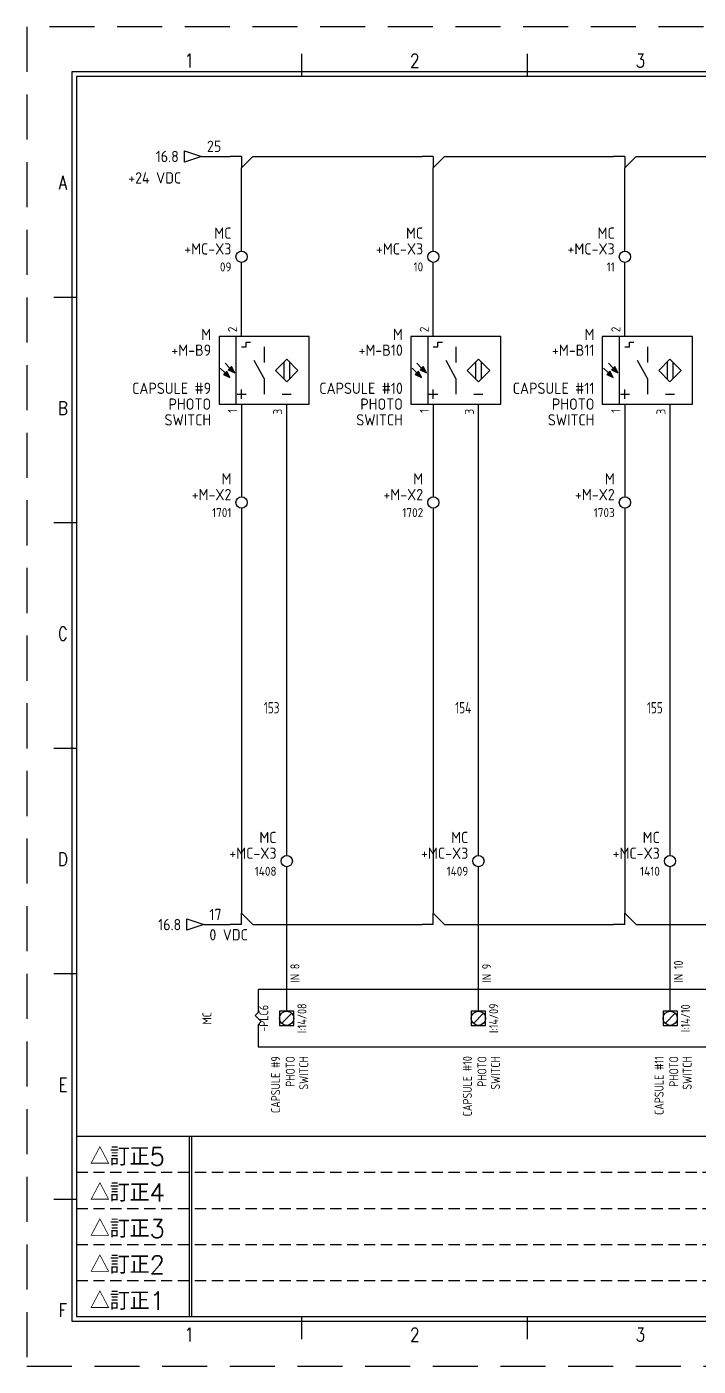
# Model space of a CAD drawing. Header units: millimetres. Extents: x 0 to 420, y 0 to 297.
# Drawn here: x 0 to 148.8, y 0 to 297 of the extents above; entities that cross this region are included whole.
import ezdxf
from ezdxf.enums import TextEntityAlignment as Align

# ---------------------------------------------------------------- set-up
doc = ezdxf.new("R2010")
doc.units = ezdxf.units.MM
doc.header["$LTSCALE"] = 10
doc.linetypes.add('DASHEDX2', pattern=[1.5, 1, -0.5])
doc.linetypes.add('HIDDEN', pattern=[0.375, 0.25, -0.125])
doc.layers.get('0').update_dxf_attribs({"linetype": 'CONTINUOUS'})
for name, color, linetype in [('BLU_1.0mm^2', 5, 'CONTINUOUS'), ('COMMENT', 4, 'CONTINUOUS'), ('DESC', 150, 'CONTINUOUS'), ('GRN_1.0mm^2', 3, 'CONTINUOUS'), ('GRY_0.5mm^2', 9, 'CONTINUOUS'), ('HIDDEN', 7, 'HIDDEN'), ('LOC', 8, 'CONTINUOUS'), ('SYMS', 7, 'CONTINUOUS'), ('TAGS', 150, 'CONTINUOUS'), ('TERMS', 123, 'CONTINUOUS'), ('TITLE', 4, 'CONTINUOUS'), ('WIRENO', 72, 'CONTINUOUS'), ('WIREREF_DEST', 52, 'CONTINUOUS'), ('XREF', 7, 'CONTINUOUS'), ('ZUWAKU', 7, 'CONTINUOUS')]:
    doc.layers.add(name, color=color, linetype=linetype)
doc.styles.get("Standard").update_dxf_attribs({"font": 'romans', "width": 0.8, "bigfont": 'extfont'})
doc.styles.add('WD_IEC', font='isocp2.shx', dxfattribs={"width": 0.9, "height": 4, "bigfont": 'extfont2.shx'})

# ---------------------------------------------------------------- blocks, each defined once
blk = doc.blocks.new('JIS_tblock_a3(L)')
at = {"layer": 'HIDDEN'}
for p, q in [((-398, 32), (-258, 32)), ((-398, 24), (-258, 24)), ((-398, 16), (-258, 16)), ((-398, 8), (-258, 8))]:
    blk.add_line(p, q, dxfattribs=at)
at = {"layer": 'ZUWAKU'}
for p, q in [((-398, 40), (0, 40)), ((-398, 40), (-398, 0)), ((-373, 40), (-373, 0)), ((-372.5, 40), (-372.5, 0)), ((-258, 0), (-258, 40)), ((-238, 40), (-238, 20)), ((-218, 40), (-218, 20)), ((-198, 40), (-198, 20)), ((-178, 40), (-178, 20)), ((-158, 0), (-158, 40)), ((0, 0), (0, 40)), ((-241, 35), (-254, 23)), ((-238, 34), (-158, 34)), ((-158, 30), (0, 30)), ((-78, 30), (-78, 20)), ((-258, 20), (-158, 20)), ((-158, 20), (0, 20)), ((-20, 20), (-20, 0)), ((-398, 0), (0, 0))]:
    blk.add_line(p, q, dxfattribs=at)
at = {"layer": 'TITLE'}
for tag, p, height in [('REVINFO51', (-370, 34), 3), ('ORDER2', (-139, 32.5), 5), ('REVINFO41', (-370, 26), 3), ('INFO1', (-139, 22.5), 5), ('SCALE0', (-247.5, 23), 3), ('REVINFO31', (-370, 18), 3), ('REVINFO21', (-370, 10), 3), ('ORDER1', (-136, 6), 5), ('REVINFO11', (-370, 2), 3)]:
    blk.add_attdef(tag, p, '', height=height, dxfattribs=at)
for tag, p in [('REVDATEY5', (-306, 34)), ('REVDATEM5', (-298, 34)), ('REVDATED5', (-290, 34)), ('REVDESIGN5', (-260, 34)), ('SCALE1', (-251, 29)), ('REVDATEY4', (-306, 26)), ('REVDATEM4', (-298, 26)), ('REVDATED4', (-290, 26)), ('REVDESIGN4', (-260, 26)), ('REVDATEY3', (-306, 18)), ('REVDATEM3', (-298, 18)), ('REVDATED3', (-290, 18)), ('REVDESIGN3', (-260, 18)), ('REVDATEY2', (-306, 10)), ('REVDATEM2', (-298, 10)), ('REVDATED2', (-290, 10)), ('REVDESIGN2', (-260, 10)), ('REVDATEY1', (-306, 2)), ('REVDATEM1', (-298, 2)), ('REVDATED1', (-290, 2)), ('REVDESIGN1', (-260, 2))]:
    blk.add_attdef(tag, text='', height=3, dxfattribs=at).set_placement(p, align=Align.RIGHT)
for tag, height, p in [('DESIGN1', 3, (-228, 27)), ('DESIGN2', 3, (-208, 27)), ('DESIGN3', 3, (-188, 27)), ('DESIGN4', 3, (-168, 27)), ('FILENAME0', 5, (-47.8, 25)), ('PAGE0', 3, (-10.3, 8.6))]:
    blk.add_attdef(tag, text='', height=height, dxfattribs=at).set_placement(p, align=Align.MIDDLE)
at = {"layer": 'TITLE', "flags": 1}
blk.add_attdef('LPAGE0', text='', height=3, dxfattribs=at).set_placement((-11, 3), align=Align.CENTER)
for tag, p in [('TYPE0', (-398, 0)), ('ORDER3', (-398, 0)), ('ORDER4', (-398, 0)), ('ORDER5', (-398, 0)), ('ORDER6', (-398, 0)), ('ORDER7', (-398, 0)), ('ORDER8', (-398, 0)), ('ORDER9', (-398, 0)), ('ORDER10', (-398, 0)), ('ORDER11', (-398, 0)), ('ORDER12', (-398, 0)), ('ORDER13', (-398, 0)), ('ORDER14', (-398, 0)), ('ORDER15', (-398, 0)), ('ORDER16', (-398, 0)), ('ORDER17', (-398, 0)), ('ORDER18', (-398, 0)), ('ORDER19', (-398, 0)), ('ORDER20', (-398, 0)), ('ORDER21', (-398, 0)), ('ORDER22', (-398, 0)), ('ORDER23', (-398, 0)), ('SCALETYPE0', (-398, 0)), ('DATEY1', (-398, 0)), ('DATEM1', (-398, 0)), ('DATED1', (-398, 0)), ('DATEY2', (-398, 0)), ('DATEM2', (-398, 0)), ('DATED2', (-398, 0)), ('BANNAME0', (-398, 0)), ('INFO3', (-398, 0)), ('INFO4', (-398, 0)), ('INFO5', (-398, 0)), ('INFO6', (-398, 0)), ('INFO7', (-398, 0)), ('INFO8', (-398, 0)), ('INFO9', (-398, 0)), ('INFO10', (-398, 0)), ('INFO11', (-398, 0)), ('INFO12', (-398, 0)), ('INFO13', (-398, 0)), ('INFO14', (-398, 0)), ('INFO15', (-398, 0)), ('INFO16', (-398, 0)), ('INFO17', (-398, 0)), ('INFO18', (-398, 0)), ('INFO19', (-398, 0)), ('INFO20', (-398, 0)), ('INFO21', (-398, 0)), ('INFO22', (-398, 0)), ('INFO23', (-398, 0)), ('INFO24', (-398, 0)), ('DATEY3', (-398, 0)), ('DATEM3', (-398, 0)), ('DATED3', (-398, 0)), ('DATEY4', (-398, 0)), ('DATEM4', (-398, 0)), ('DATED4', (-398, 0)), ('DATEY5', (-398, 0)), ('DATEM5', (-398, 0)), ('DATED5', (-398, 0)), ('DATEY6', (-398, 0)), ('DATEM6', (-398, 0)), ('DATED6', (-398, 0)), ('REFERENCETYPE0', (-398, 0)), ('INFO2', (-397.7, 0))]:
    blk.add_attdef(tag, p, '', height=3, dxfattribs=at)
at = {"layer": 'TITLE', "width": 0.8, "flags": 1}
for tag in ['REVINFO12', 'REVINFO13', 'REVINFO22', 'REVINFO23', 'REVINFO32', 'REVINFO33', 'REVINFO42', 'REVINFO43', 'REVINFO52', 'REVINFO53', 'REVINFO61', 'REVINFO62', 'REVINFO63', 'REVINFO71', 'REVINFO72', 'REVINFO73', 'REVINFO81', 'REVINFO82', 'REVINFO83', 'REVDESIGN6', 'REVDESIGN7', 'REVDESIGN8', 'REVDATEY6', 'REVDATEM6', 'REVDATED6', 'REVDATEY7', 'REVDATEM7', 'REVDATED7', 'REVDATEY8', 'REVDATEM8', 'REVDATED8']:
    blk.add_attdef(tag, (-398, 0), '', height=3, dxfattribs=at)
at = {"layer": 'TITLE', "flags": 1}
blk.add_attdef('PAPER0', text='', height=1, dxfattribs=at).set_placement((-3, -1), align=Align.TOP_RIGHT)
at = {"layer": 'ZUWAKU'}
for s, height, p in [('スケール', 3, (-257, 36)), ('納品先', 3, (-156, 36)), ('△訂正5', 4, (-395, 33.5)), ('△訂正4', 4, (-395, 25.5)), ('図面名称', 3, (-156, 26)), ('図番', 3, (-77, 26)), ('△訂正3', 4, (-395, 17.5)), ('オーダー番号', 3, (-156, 15)), ('△訂正2', 4, (-395, 9.5)), ('△訂正1', 4, (-395, 1.5))]:
    blk.add_text(s, height=height, dxfattribs=at).set_placement(p)
for s, p in [('設 計', (-228, 35)), ('製 図', (-208, 35)), ('検 図', (-188, 35)), ('承 認', (-168, 35)), ('ﾍﾟｰｼﾞNo.', (-10.23, 14.88))]:
    blk.add_text(s, height=3.5, dxfattribs=at).set_placement(p, align=Align.CENTER)
blk = doc.blocks.new('PLCIO_51B4$$1')
at = {"layer": 'SYMS', "ltscale": 25}
for p, q in [((-12.7, 12.7), (-12.7, 2.54)), ((653.53, 12.7), (-12.7, 12.7)), ((653.53, -12.7), (653.53, 12.7)), ((-12.7, 2.54), (-14.05, 1.19)), ((-14.05, 1.19), (-11.35, -1.5)), ((-11.35, -1.5), (-12.7, -2.85)), ((-12.7, -2.85), (-12.7, -12.7)), ((-12.7, -12.7), (653.53, -12.7))]:
    blk.add_line(p, q, dxfattribs=at)
at = {"layer": 'SYMS'}
for p, q in [((-3.18, 3.17), (-3.18, -3.18)), ((3.17, 3.17), (-3.18, 3.17)), ((-3.18, 3.17), (-3.18, -3.18)), ((3.17, 3.17), (-3.18, 3.17)), ((-2.25, -2.25), (2.25, 2.25)), ((3.17, -3.18), (3.17, 3.17)), ((3.17, -3.18), (3.17, 3.17)), ((81.83, 3.17), (81.83, -3.18)), ((88.17, 3.17), (81.83, 3.17)), ((81.83, 3.17), (81.83, -3.18)), ((88.17, 3.17), (81.83, 3.17)), ((82.75, -2.25), (87.25, 2.25)), ((88.17, -3.18), (88.17, 3.17)), ((88.17, -3.18), (88.17, 3.17)), ((166.82, 3.17), (166.82, -3.18)), ((173.18, 3.17), (166.82, 3.17)), ((166.82, 3.17), (166.82, -3.18)), ((173.18, 3.17), (166.82, 3.17)), ((167.75, -2.25), (172.25, 2.25)), ((173.18, -3.18), (173.18, 3.17)), ((173.18, -3.18), (173.18, 3.17)), ((251.82, 3.17), (251.82, -3.18)), ((258.18, 3.17), (251.82, 3.17)), ((251.82, 3.17), (251.82, -3.18)), ((258.18, 3.17), (251.82, 3.17)), ((252.75, -2.25), (257.25, 2.25)), ((258.18, -3.18), (258.18, 3.17)), ((258.18, -3.18), (258.18, 3.17)), ((336.82, 3.17), (336.82, -3.18)), ((343.18, 3.17), (336.82, 3.17)), ((336.82, 3.17), (336.82, -3.18)), ((343.18, 3.17), (336.82, 3.17)), ((337.75, -2.25), (342.25, 2.25)), ((343.18, -3.18), (343.18, 3.17)), ((343.18, -3.18), (343.18, 3.17)), ((421.82, 3.17), (421.82, -3.18)), ((428.18, 3.17), (421.82, 3.17)), ((421.82, 3.17), (421.82, -3.18)), ((428.18, 3.17), (421.82, 3.17)), ((422.75, -2.25), (427.25, 2.25)), ((428.18, -3.18), (428.18, 3.17)), ((428.18, -3.18), (428.18, 3.17)), ((506.82, 3.17), (506.82, -3.18)), ((513.17, 3.17), (506.82, 3.17)), ((506.82, 3.17), (506.82, -3.18)), ((513.17, 3.17), (506.82, 3.17)), ((507.75, -2.25), (512.25, 2.25)), ((513.17, -3.18), (513.17, 3.17)), ((513.17, -3.18), (513.17, 3.17)), ((591.83, 3.17), (591.83, -3.18)), ((598.17, 3.17), (591.83, 3.17)), ((591.83, 3.17), (591.83, -3.18)), ((598.17, 3.17), (591.83, 3.17)), ((592.75, -2.25), (597.25, 2.25)), ((598.17, -3.18), (598.17, 3.17)), ((598.17, -3.18), (598.17, 3.17)), ((640.83, 3.17), (640.83, -3.18)), ((647.17, 3.17), (640.83, 3.17)), ((641.75, -2.25), (646.25, 2.25)), ((647.17, -3.18), (647.17, 3.17)), ((-3.18, -3.18), (3.17, -3.18)), ((-3.18, -3.18), (3.17, -3.18)), ((81.83, -3.18), (88.17, -3.18)), ((81.83, -3.18), (88.17, -3.18)), ((166.82, -3.18), (173.18, -3.18)), ((166.82, -3.18), (173.18, -3.18)), ((251.82, -3.18), (258.18, -3.18)), ((251.82, -3.18), (258.18, -3.18)), ((336.82, -3.18), (343.18, -3.18)), ((336.82, -3.18), (343.18, -3.18)), ((421.82, -3.18), (428.18, -3.18)), ((421.82, -3.18), (428.18, -3.18)), ((506.82, -3.18), (513.17, -3.18)), ((506.82, -3.18), (513.17, -3.18)), ((591.83, -3.18), (598.17, -3.18)), ((591.83, -3.18), (598.17, -3.18)), ((640.83, -3.18), (647.17, -3.18))]:
    blk.add_line(p, q, dxfattribs=at)
for centre in [(0, 0), (85, 0), (170, 0), (255, 0), (340, 0), (425, 0), (510, 0), (595, 0), (644, 0)]:
    blk.add_circle(centre, 3.17, dxfattribs=at)
at = {"ltscale": 25, "style": 'WD_IEC', "width": 0.8}
blk.add_attdef('LOC', text='', height=3.17, rotation=90, dxfattribs=at).set_placement((-33.34, 0), align=Align.CENTER)
at = {"ltscale": 25, "style": 'WD_IEC'}
blk.add_attdef('TAG_1', text='', height=3.17, rotation=90, dxfattribs=at).set_placement((-8.17, 0), align=Align.CENTER)
at = {"layer": 'SYMS', "style": 'WD_IEC', "width": 0.9}
for tag, p in [('TERMDESC09', (1.65, 15.88)), ('TERMDESC10', (86.65, 15.88)), ('TERMDESC11', (171.65, 15.88)), ('TERMDESC12', (256.65, 15.88)), ('TERMDESC13', (341.65, 15.88)), ('TERMDESC14', (426.65, 15.88)), ('TERMDESC15', (511.65, 15.88)), ('TERMDESC16', (596.65, 15.88))]:
    blk.add_attdef(tag, text='', height=3.17, rotation=90, dxfattribs=at).set_placement(p, align=Align.TOP_LEFT)
at = {"layer": 'SYMS', "style": 'WD_IEC'}
for tag, p in [('TAGA09', (4.76, 0)), ('TAGA10', (89.76, 0)), ('TAGA12', (259.76, 0)), ('TAGA13', (344.76, 0)), ('TAGA14', (429.76, 0)), ('TAGA15', (514.76, 0)), ('TAGA16', (599.76, 0)), ('TAGA11', (174.76, 0))]:
    blk.add_attdef(tag, text='', height=3.17, rotation=90, dxfattribs=at).set_placement(p, align=Align.TOP_CENTER)
at = {"layer": 'SYMS', "style": 'WD_IEC', "width": 0.9}
for tag, p in [('TERM09', (-4.76, 0)), ('TERM10', (80.24, 0)), ('TERM11', (165.24, 0)), ('TERM12', (250.24, 0)), ('TERM13', (335.24, 0)), ('TERM14', (420.24, 0)), ('TERM15', (505.24, 0)), ('TERM16', (590.24, 0)), ('TERM17', (639.24, 0))]:
    blk.add_attdef(tag, text='', height=3.17, rotation=90, dxfattribs=at).set_placement(p, align=Align.CENTER)
at = {"layer": 'SYMS', "style": 'WD_IEC', "flags": 1}
for tag, p in [('X2TERM09', (0, 3.17)), ('X2TERM10', (85, 3.17)), ('X2TERM11', (170, 3.17)), ('X2TERM12', (255, 3.17)), ('X2TERM13', (340, 3.17)), ('X2TERM14', (425, 3.17)), ('X2TERM15', (510, 3.17)), ('X2TERM16', (595, 3.17)), ('X8TERM17', (644, -3.18))]:
    blk.add_attdef(tag, text='', height=0.254, rotation=90, dxfattribs=at).set_placement(p, align=Align.RIGHT)
at = {"layer": 'SYMS', "style": 'WD_IEC', "width": 0.9}
blk.add_attdef('TERMDESC17', text='', height=3.17, rotation=90, dxfattribs=at).set_placement((645.59, -15.88), align=Align.TOP_RIGHT)
for tag, p in [('DESCA09', (-2.38, -29.37)), ('DESCB09', (1.59, -29.37)), ('DESCC09', (5.56, -29.37)), ('DESCD09', (9.52, -29.37)), ('DESCE09', (13.49, -29.37)), ('DESCA10', (82.62, -29.37)), ('DESCB10', (86.59, -29.37)), ('DESCC10', (90.56, -29.37)), ('DESCD10', (94.53, -29.37)), ('DESCE10', (98.49, -29.37)), ('DESCA12', (252.62, -29.37)), ('DESCB12', (256.59, -29.37)), ('DESCC12', (260.56, -29.37)), ('DESCD12', (264.53, -29.37)), ('DESCE12', (268.49, -29.37)), ('DESCA13', (337.62, -29.37)), ('DESCB13', (341.59, -29.37)), ('DESCC13', (345.56, -29.37)), ('DESCD13', (349.53, -29.37)), ('DESCE13', (353.49, -29.37)), ('DESCA14', (422.62, -29.37)), ('DESCB14', (426.59, -29.37)), ('DESCC14', (430.56, -29.37)), ('DESCD14', (434.53, -29.37)), ('DESCE14', (438.49, -29.37)), ('DESCA15', (507.62, -29.37)), ('DESCB15', (511.59, -29.37)), ('DESCC15', (515.56, -29.37)), ('DESCD15', (519.53, -29.37)), ('DESCE15', (523.49, -29.37)), ('DESCA16', (592.62, -29.37)), ('DESCB16', (596.59, -29.37)), ('DESCC16', (600.56, -29.37)), ('DESCD16', (604.53, -29.37)), ('DESCE16', (608.49, -29.37)), ('DESCA11', (167.62, -29.37)), ('DESCB11', (171.59, -29.37)), ('DESCC11', (175.56, -29.37)), ('DESCD11', (179.53, -29.37)), ('DESCE11', (183.49, -29.37))]:
    blk.add_attdef(tag, text='', height=3.17, rotation=90, dxfattribs=at).set_placement(p, align=Align.RIGHT)
blk = doc.blocks.new('VPX11PE3R')
for p, q in [((-1.25, 7.5), (-1.25, -7.5)), ((1, 5.25), (1, 6.25)), ((1, 6.25), (2, 6.25)), ((0, 5.25), (1, 5.25)), ((5, 5.25), (5, 1.75)), ((-3.66, -0.53), (-4.72, 0.53)), ((-2.59, 0.53), (-3.66, 1.59)), ((-2.24, 0.88), (-2.95, 0.18)), ((-2.95, 0.18), (-1.53, -0.53)), ((-1.53, -0.53), (-2.24, 0.88)), ((5, -1.75), (2.81, 2.19)), ((9.38, 1.87), (9.38, -1.88)), ((10.62, 1.87), (10.62, -1.88)), ((-3.3, -0.18), (-4.01, -0.88)), ((-4.01, -0.88), (-2.59, -1.59)), ((-2.59, -1.59), (-3.3, -0.18)), ((5, -1.75), (5, -5.25)), ((-1, -5.25), (1, -5.25)), ((0, -6.25), (0, -4.25)), ((9, -5.25), (11, -5.25))]:
    blk.add_line(p, q)
for points in [[(-5, -7.5), (15, -7.5), (15, 7.5), (-5, 7.5)], [(10, 2.5), (12.5, 0), (10, -2.5), (7.5, 0)]]:
    blk.add_lwpolyline(points, close=True)
for points in [[(-2.24, 0.88), (-2.95, 0.18), (-1.53, -0.53)], [(-3.3, -0.18), (-4.01, -0.88), (-2.59, -1.59)]]:
    blk.add_solid(points)
at = {"style": 'WD_IEC'}
blk.add_attdef('TERM02', (-1, 8.5), '', height=2, rotation=90, dxfattribs=at)
for tag, p in [('INST', (-6.75, 10.25)), ('LOC', (-6.75, 6.75)), ('TAG1', (-6.75, 3.25)), ('DESC1', (-6.75, -5.2)), ('DESC2', (-6.75, -8.7)), ('DESC3', (-6.75, -12.2))]:
    blk.add_attdef(tag, text='', height=2.5, dxfattribs=at).set_placement(p, align=Align.RIGHT)
at = {"style": 'WD_IEC', "flags": 1}
for tag, p, height in [('X2TERM02', (0, 7.5), 0.32), ('MFG', (17.75, 6.5), 1.5), ('CAT', (17.75, 4), 1.5), ('ASSYCODE', (16, -4), 1), ('FAMILY', (16, -5.5), 1), ('X8TERM01', (0, -7.5), 0.32), ('X8TERM03', (10, -7.5), 0.32), ('CATDESC', (16, -7), 1)]:
    blk.add_attdef(tag, p, '', height=height, dxfattribs=at)
at = {"lineweight": 15, "style": 'WD_IEC'}
blk.add_attdef('XREF', text='', height=2.5, dxfattribs=at).set_placement((-6.75, -1.35), align=Align.RIGHT)
at = {"style": 'WD_IEC'}
for tag, p in [('TERM01', (-1, -8.5)), ('TERM03', (9, -8.5))]:
    blk.add_attdef(tag, text='', height=2, rotation=90, dxfattribs=at).set_placement(p, align=Align.RIGHT)
blk = doc.blocks.new('HA1D3')
blk.add_lwpolyline([(0, 0), (-3.75, -1.25), (-3.75, 1.25)], close=True)
at = {"style": 'WD_IEC'}
for tag, p, height, flags in [('WIRENO', (1.25, 1), 2.5, 8), ('X1TERM01', (0, 0), 0.32, 1)]:
    blk.add_attdef(tag, p, '', height=height, dxfattribs=dict(at, flags=flags))
blk.add_attdef('XREF', text='', height=2.5, dxfattribs=at).set_placement((-5, 0), align=Align.MIDDLE_RIGHT)
at = {"style": 'WD_IEC', "flags": 1}
blk.add_attdef('SIGCODE', text='', height=1, dxfattribs=at).set_placement((-2.5, 1.8), align=Align.RIGHT)
at = {"style": 'WD_IEC'}
blk.add_attdef('DESC1', text='', height=2.5, dxfattribs=at).set_placement((1.25, -1), align=Align.TOP_LEFT)
blk = doc.blocks.new('VT0002')
blk.add_circle((0, 0), 1.25)
at = {"style": 'WD_IEC'}
for tag, p in [('INST', (-2.25, 7.5)), ('LOC', (-2.25, 4))]:
    blk.add_attdef(tag, text='', height=2.5, dxfattribs=at).set_placement(p, align=Align.RIGHT)
at = {"style": 'WD_IEC', "flags": 1}
for tag, p, height in [('ASSYCODE', (2.75, 10.75), 1), ('CATDESC', (2.75, 9.25), 1), ('MFG', (2.75, 7.25), 1.5), ('CAT', (2.75, 4.75), 1.5), ('X4TERM01', (-1.25, 0), 0.32), ('X4PIN01', (-1.25, 1), 0.4), ('X4TERMDESC01', (-1.25, 0.5), 0.4), ('X2TERM01', (0, 1.25), 0.32), ('X2PIN01', (0, 2.25), 0.4), ('X2TERMDESC01', (0, 1.75), 0.4), ('X8PIN01', (0, -0.25), 0.4), ('X1TERM01', (1.25, 0), 0.32), ('X1PIN01', (1.25, 1), 0.4), ('X1TERMDESC01', (1.25, 0.5), 0.4), ('X8TERM01', (0, -1.25), 0.32), ('X8TERMDESC01', (0, -0.75), 0.4), ('STRIPSEQ', (0, -3), 0.4), ('LINKTERM', (0, -2), 0.4)]:
    blk.add_attdef(tag, p, '', height=height, dxfattribs=at)
at = {"style": 'WD_IEC', "flags": 8}
for tag, height, p in [('TAGSTRIP', 2.5, (-2.25, 0.5)), ('TERM01', 2, (-2.25, -3.25))]:
    blk.add_attdef(tag, text='', height=height, dxfattribs=at).set_placement(p, align=Align.RIGHT)
blk = doc.blocks.new('WD_WNV')
at = {"linetype": 'Continuous', "style": 'WD_IEC', "width": 0.8}
blk.add_attdef('WIRENO', text='', height=2.5, dxfattribs=at).set_placement((-1.6, 0), align=Align.MIDDLE_RIGHT)
at = {"style": 'WD_IEC', "flags": 1}
for tag, p in [('W08USER', (-1, 0.375)), ('W04USER', (-1, 0.875)), ('W05USER', (-1, 0.75)), ('W09USER', (-1, 0.25)), ('W03USER', (-1, 1)), ('W06USER', (-1, 0.625)), ('W07USER', (-1, 0.5)), ('W02USER', (-1, 1.125)), ('W01USER', (-1, 1.25)), ('W10USER', (-1, 0.125))]:
    blk.add_attdef(tag, text='', height=0.08, dxfattribs=at).set_placement(p, align=Align.CENTER)
blk = doc.blocks.new('JIS_border_a3(L)')
at = {"layer": 'ZUWAKU', "color": 5, "linetype": 'DASHEDX2'}
for p, q in [((420, 297), (0, 297)), ((0, 297), (0, 0)), ((0, 0), (420, 0))]:
    blk.add_line(p, q, dxfattribs=at)
at = {"layer": 'ZUWAKU'}
for p, q in [((61, 286), (61, 291)), ((111, 286), (111, 291)), ((11, 237), (6, 237)), ((11, 187), (6, 187)), ((11, 137), (6, 137)), ((11, 87), (6, 87)), ((11, 37), (6, 37)), ((61, 6), (61, 11)), ((111, 6), (111, 11))]:
    blk.add_line(p, q, dxfattribs=at)
at = {"layer": 'ZUWAKU', "color": 5}
for p, q in [((10, 287), (10, 10)), ((410, 287), (10, 287)), ((11, 286), (11, 11)), ((409, 286), (11, 286)), ((10, 10), (410, 10)), ((11, 11), (409, 11))]:
    blk.add_line(p, q, dxfattribs=at)
at = {"layer": 'COMMENT', "width": 0.8}
for s, p in [('1', (36, 289.5)), ('2', (86, 289.5)), ('3', (136, 289.5)), ('A', (8, 262.43)), ('B', (8, 212.43)), ('C', (8, 162.43)), ('D', (8, 112.43)), ('E', (8, 62.43)), ('F', (8, 12.43)), ('1', (36, 7)), ('2', (86, 7)), ('3', (136, 7))]:
    blk.add_text(s, height=3, dxfattribs=at).set_placement(p, align=Align.MIDDLE)
blk = doc.blocks.new('HT0_124')
at = {"layer": 'GRN_1.0mm^2'}
for p, q in [((0, 0), (-2.5, 0)), ((0, 0), (0, 2.5)), ((0, 2.5), (2.5, 0))]:
    blk.add_line(p, q, dxfattribs=at)
at = {"layer": 'GRN_1.0mm^2', "style": 'WD_IEC', "flags": 1}
for tag, p in [('X4TERM01', (-2.5, 0)), ('X2TERM01', (0, 2.5)), ('WDWSEQ', (1.6, 1.48)), ('X1TERM01', (2.5, 0))]:
    blk.add_attdef(tag, p, '', height=0.4, dxfattribs=at)
blk = doc.blocks.new('HT0_184')
for p, q in [((0, 0), (-2.5, 0)), ((0, 0), (0, -2.5)), ((0, -2.5), (2.5, 0))]:
    blk.add_line(p, q)
at = {"style": 'WD_IEC', "flags": 1}
for tag, p in [('X4TERM01', (-2.5, 0)), ('X1TERM01', (2.5, 0)), ('X8TERM01', (0, -2.5)), ('WDWSEQ', (1.53, -1.26))]:
    blk.add_attdef(tag, p, '', height=0.4, dxfattribs=at)

msp = doc.modelspace()

# ---------------------------------------------------------------- linework, layer by layer
at = {"layer": 'BLU_1.0mm^2', "ltscale": 4}
for p, q in [((38.69, 268.25), (45.11, 268.25)), ((50.11, 268.25), (87.61, 268.25)), ((92.61, 268.25), (130.07, 268.25)), ((135.07, 268.25), (172.61, 268.25)), ((47.61, 247.25), (47.61, 265.75)), ((90.11, 247.25), (90.11, 265.75)), ((132.57, 247.25), (132.57, 265.75)), ((47.61, 228.29), (47.61, 244.75)), ((90.11, 228.29), (90.11, 244.75)), ((132.57, 228.29), (132.57, 244.75)), ((47.61, 213.29), (47.61, 192.77)), ((90.11, 213.29), (90.11, 192.77)), ((132.57, 213.29), (132.57, 192.77)), ((142.57, 213.29), (142.57, 113.25))]:
    msp.add_line(p, q, dxfattribs=at)
at = {"layer": 'BLU_1.0mm^2'}
for p, q in [((57.61, 113.25), (57.61, 213.29)), ((100.11, 113.25), (100.11, 213.29))]:
    msp.add_line(p, q, dxfattribs=at)
at = {"layer": 'GRN_1.0mm^2'}
for p, q in [((47.61, 190.27), (47.61, 100.42)), ((90.11, 190.27), (90.11, 100.42)), ((132.57, 190.27), (132.57, 100.42))]:
    msp.add_line(p, q, dxfattribs=at)
at = {"layer": 'GRN_1.0mm^2', "ltscale": 4}
for p, q in [((39.22, 97.92), (45.11, 97.92)), ((50.11, 97.92), (87.61, 97.92)), ((92.61, 97.92), (130.07, 97.92)), ((135.07, 97.92), (172.61, 97.92))]:
    msp.add_line(p, q, dxfattribs=at)
at = {"layer": 'GRY_0.5mm^2'}
for p, q in [((57.61, 78.74), (57.61, 110.75)), ((100.11, 78.74), (100.11, 110.75))]:
    msp.add_line(p, q, dxfattribs=at)
at = {"layer": 'GRY_0.5mm^2', "ltscale": 4}
msp.add_line((142.57, 110.75), (142.57, 78.74), dxfattribs=at)

# ---------------------------------------------------------------- block references
msp.add_blockref('JIS_border_a3(L)', (0, 0))
msp.add_blockref('JIS_tblock_a3(L)', (409, 11)).add_auto_attribs({'ORDER1': '注文番号', 'ORDER2': '顧客名', 'INFO1': 'PLC I/O SLOT 4'})
at = {"layer": 'BLU_1.0mm^2'}
for p in [(47.61, 268.25), (90.11, 268.25), (132.57, 268.25)]:
    msp.add_blockref('HT0_184', p, dxfattribs=at)
at = {"layer": 'GRN_1.0mm^2'}
for p in [(47.61, 97.92), (90.11, 97.92), (132.57, 97.92)]:
    msp.add_blockref('HT0_124', p, dxfattribs=at)
at = {"layer": 'SYMS', "ltscale": 4}
ref = msp.add_blockref('HA1D3', (38.69, 268.25), dxfattribs=at)
ref.add_attrib('WIRENO', '25', (39.94, 269.25), dxfattribs={"layer": 'WIREREF_DEST', "height": 2.5, "style": 'WD_IEC', "flags": 8})
ref.add_attrib('DESC1', '+24 VDC', dxfattribs={"layer": 'DESC', "height": 2.5, "style": 'WD_IEC'}).set_placement((22.48, 264.74), align=Align.TOP_LEFT)
ref.add_attrib('XREF', '16.8', dxfattribs={"layer": 'XREF', "height": 2.5, "style": 'WD_IEC'}).set_placement((33.69, 268.25), align=Align.MIDDLE_RIGHT)
at = {"layer": 'SYMS'}
ref = msp.add_blockref('VT0002', (47.61, 246), dxfattribs=at)
ref.add_attrib('TAGSTRIP', '+MC-X3', dxfattribs={"layer": 'TAGS', "height": 2.5, "style": 'WD_IEC', "flags": 8}).set_placement((45.36, 246.5), align=Align.RIGHT)
ref.add_attrib('LOC', 'MC', dxfattribs={"layer": 'LOC', "height": 2.5, "style": 'WD_IEC'}).set_placement((45.36, 250), align=Align.RIGHT)
ref.add_attrib('TERM01', '09', dxfattribs={"layer": 'TERMS', "height": 2, "style": 'WD_IEC', "flags": 8}).set_placement((45.36, 242.75), align=Align.RIGHT)
ref = msp.add_blockref('VT0002', (90.11, 246), dxfattribs=at)
ref.add_attrib('TAGSTRIP', '+MC-X3', dxfattribs={"layer": 'TAGS', "height": 2.5, "style": 'WD_IEC', "flags": 8}).set_placement((87.86, 246.5), align=Align.RIGHT)
ref.add_attrib('LOC', 'MC', dxfattribs={"layer": 'LOC', "height": 2.5, "style": 'WD_IEC'}).set_placement((87.86, 250), align=Align.RIGHT)
ref.add_attrib('TERM01', '10', dxfattribs={"layer": 'TERMS', "height": 2, "style": 'WD_IEC', "flags": 8}).set_placement((87.86, 242.75), align=Align.RIGHT)
ref = msp.add_blockref('VT0002', (132.57, 246), dxfattribs=at)
ref.add_attrib('TAGSTRIP', '+MC-X3', dxfattribs={"layer": 'TAGS', "height": 2.5, "style": 'WD_IEC', "flags": 8}).set_placement((130.32, 246.5), align=Align.RIGHT)
ref.add_attrib('LOC', 'MC', dxfattribs={"layer": 'LOC', "height": 2.5, "style": 'WD_IEC'}).set_placement((130.32, 250), align=Align.RIGHT)
ref.add_attrib('TERM01', '11', dxfattribs={"layer": 'TERMS', "height": 2, "style": 'WD_IEC', "flags": 8}).set_placement((130.32, 242.75), align=Align.RIGHT)
at = {"layer": 'SYMS', "ltscale": 4}
ref = msp.add_blockref('VPX11PE3R', (47.61, 220.79), dxfattribs=at)
ref.add_attrib('TAG1', '+M-B9', dxfattribs={"layer": 'TAGS', "height": 2.5, "style": 'WD_IEC'}).set_placement((40.86, 224.04), align=Align.RIGHT)
ref.add_attrib('LOC', 'M', dxfattribs={"layer": 'LOC', "height": 2.5, "style": 'WD_IEC'}).set_placement((40.86, 227.54), align=Align.RIGHT)
ref.add_attrib('DESC1', 'CAPSULE #9', dxfattribs={"layer": 'DESC', "height": 2.5, "style": 'WD_IEC'}).set_placement((40.86, 215.59), align=Align.RIGHT)
ref.add_attrib('DESC2', 'PHOTO', dxfattribs={"layer": 'DESC', "height": 2.5, "style": 'WD_IEC'}).set_placement((40.86, 212.09), align=Align.RIGHT)
ref.add_attrib('DESC3', 'SWITCH', dxfattribs={"layer": 'DESC', "height": 2.5, "style": 'WD_IEC'}).set_placement((40.86, 208.59), align=Align.RIGHT)
ref.add_attrib('TERM01', '1', dxfattribs={"layer": 'TERMS', "height": 2, "rotation": 90, "style": 'WD_IEC'}).set_placement((46.61, 212.29), align=Align.RIGHT)
ref.add_attrib('TERM02', '2', (46.61, 229.29), dxfattribs={"layer": 'TERMS', "height": 2, "rotation": 90, "style": 'WD_IEC'})
ref.add_attrib('TERM03', '3', dxfattribs={"layer": 'TERMS', "height": 2, "rotation": 90, "style": 'WD_IEC'}).set_placement((56.61, 212.29), align=Align.RIGHT)
ref = msp.add_blockref('VPX11PE3R', (90.11, 220.79), dxfattribs=at)
ref.add_attrib('TAG1', '+M-B10', dxfattribs={"layer": 'TAGS', "height": 2.5, "style": 'WD_IEC'}).set_placement((83.36, 224.04), align=Align.RIGHT)
ref.add_attrib('LOC', 'M', dxfattribs={"layer": 'LOC', "height": 2.5, "style": 'WD_IEC'}).set_placement((83.36, 227.54), align=Align.RIGHT)
ref.add_attrib('DESC1', 'CAPSULE #10', dxfattribs={"layer": 'DESC', "height": 2.5, "style": 'WD_IEC'}).set_placement((83.36, 215.59), align=Align.RIGHT)
ref.add_attrib('DESC2', 'PHOTO', dxfattribs={"layer": 'DESC', "height": 2.5, "style": 'WD_IEC'}).set_placement((83.36, 212.09), align=Align.RIGHT)
ref.add_attrib('DESC3', 'SWITCH', dxfattribs={"layer": 'DESC', "height": 2.5, "style": 'WD_IEC'}).set_placement((83.36, 208.59), align=Align.RIGHT)
ref.add_attrib('TERM01', '1', dxfattribs={"layer": 'TERMS', "height": 2, "rotation": 90, "style": 'WD_IEC'}).set_placement((89.11, 212.29), align=Align.RIGHT)
ref.add_attrib('TERM02', '2', (89.11, 229.29), dxfattribs={"layer": 'TERMS', "height": 2, "rotation": 90, "style": 'WD_IEC'})
ref.add_attrib('TERM03', '3', dxfattribs={"layer": 'TERMS', "height": 2, "rotation": 90, "style": 'WD_IEC'}).set_placement((99.11, 212.29), align=Align.RIGHT)
ref = msp.add_blockref('VPX11PE3R', (132.57, 220.79), dxfattribs=at)
ref.add_attrib('TAG1', '+M-B11', dxfattribs={"layer": 'TAGS', "height": 2.5, "style": 'WD_IEC'}).set_placement((125.82, 224.04), align=Align.RIGHT)
ref.add_attrib('LOC', 'M', dxfattribs={"layer": 'LOC', "height": 2.5, "style": 'WD_IEC'}).set_placement((125.82, 227.54), align=Align.RIGHT)
ref.add_attrib('DESC1', 'CAPSULE #11', dxfattribs={"layer": 'DESC', "height": 2.5, "style": 'WD_IEC'}).set_placement((125.82, 215.59), align=Align.RIGHT)
ref.add_attrib('DESC2', 'PHOTO', dxfattribs={"layer": 'DESC', "height": 2.5, "style": 'WD_IEC'}).set_placement((125.82, 212.09), align=Align.RIGHT)
ref.add_attrib('DESC3', 'SWITCH', dxfattribs={"layer": 'DESC', "height": 2.5, "style": 'WD_IEC'}).set_placement((125.82, 208.59), align=Align.RIGHT)
ref.add_attrib('TERM01', '1', dxfattribs={"layer": 'TERMS', "height": 2, "rotation": 90, "style": 'WD_IEC'}).set_placement((131.57, 212.29), align=Align.RIGHT)
ref.add_attrib('TERM02', '2', (131.57, 229.29), dxfattribs={"layer": 'TERMS', "height": 2, "rotation": 90, "style": 'WD_IEC'})
ref.add_attrib('TERM03', '3', dxfattribs={"layer": 'TERMS', "height": 2, "rotation": 90, "style": 'WD_IEC'}).set_placement((141.57, 212.29), align=Align.RIGHT)
ref = msp.add_blockref('VT0002', (47.61, 191.52), dxfattribs=at)
ref.add_attrib('TAGSTRIP', '+M-X2', dxfattribs={"layer": 'TAGS', "height": 2.5, "style": 'WD_IEC', "flags": 8}).set_placement((45.36, 192.02), align=Align.RIGHT)
ref.add_attrib('LOC', 'M', dxfattribs={"layer": 'LOC', "height": 2.5, "style": 'WD_IEC'}).set_placement((45.36, 195.52), align=Align.RIGHT)
ref.add_attrib('TERM01', '1701', dxfattribs={"layer": 'TERMS', "height": 2, "style": 'WD_IEC', "flags": 8}).set_placement((45.36, 188.27), align=Align.RIGHT)
ref = msp.add_blockref('VT0002', (90.11, 191.52), dxfattribs=at)
ref.add_attrib('TAGSTRIP', '+M-X2', dxfattribs={"layer": 'TAGS', "height": 2.5, "style": 'WD_IEC', "flags": 8}).set_placement((87.86, 192.02), align=Align.RIGHT)
ref.add_attrib('LOC', 'M', dxfattribs={"layer": 'LOC', "height": 2.5, "style": 'WD_IEC'}).set_placement((87.86, 195.52), align=Align.RIGHT)
ref.add_attrib('TERM01', '1702', dxfattribs={"layer": 'TERMS', "height": 2, "style": 'WD_IEC', "flags": 8}).set_placement((87.86, 188.27), align=Align.RIGHT)
ref = msp.add_blockref('VT0002', (132.57, 191.52), dxfattribs=at)
ref.add_attrib('TAGSTRIP', '+M-X2', dxfattribs={"layer": 'TAGS', "height": 2.5, "style": 'WD_IEC', "flags": 8}).set_placement((130.32, 192.02), align=Align.RIGHT)
ref.add_attrib('LOC', 'M', dxfattribs={"layer": 'LOC', "height": 2.5, "style": 'WD_IEC'}).set_placement((130.32, 195.52), align=Align.RIGHT)
ref.add_attrib('TERM01', '1703', dxfattribs={"layer": 'TERMS', "height": 2, "style": 'WD_IEC', "flags": 8}).set_placement((130.32, 188.27), align=Align.RIGHT)
at = {"layer": 'SYMS'}
ref = msp.add_blockref('VT0002', (57.61, 112), dxfattribs=at)
ref.add_attrib('TAGSTRIP', '+MC-X3', dxfattribs={"layer": 'TAGS', "height": 2.5, "style": 'WD_IEC', "flags": 8}).set_placement((55.36, 112.5), align=Align.RIGHT)
ref.add_attrib('LOC', 'MC', dxfattribs={"layer": 'LOC', "height": 2.5, "style": 'WD_IEC'}).set_placement((55.36, 116), align=Align.RIGHT)
ref.add_attrib('TERM01', '1408', dxfattribs={"layer": 'TERMS', "height": 2, "style": 'WD_IEC', "flags": 8}).set_placement((55.36, 108.75), align=Align.RIGHT)
ref = msp.add_blockref('VT0002', (100.11, 112), dxfattribs=at)
ref.add_attrib('TAGSTRIP', '+MC-X3', dxfattribs={"layer": 'TAGS', "height": 2.5, "style": 'WD_IEC', "flags": 8}).set_placement((97.86, 112.5), align=Align.RIGHT)
ref.add_attrib('LOC', 'MC', dxfattribs={"layer": 'LOC', "height": 2.5, "style": 'WD_IEC'}).set_placement((97.86, 116), align=Align.RIGHT)
ref.add_attrib('TERM01', '1409', dxfattribs={"layer": 'TERMS', "height": 2, "style": 'WD_IEC', "flags": 8}).set_placement((97.86, 108.75), align=Align.RIGHT)
ref = msp.add_blockref('VT0002', (142.57, 112), dxfattribs=at)
ref.add_attrib('TAGSTRIP', '+MC-X3', dxfattribs={"layer": 'TAGS', "height": 2.5, "style": 'WD_IEC', "flags": 8}).set_placement((140.32, 112.5), align=Align.RIGHT)
ref.add_attrib('LOC', 'MC', dxfattribs={"layer": 'LOC', "height": 2.5, "style": 'WD_IEC'}).set_placement((140.32, 116), align=Align.RIGHT)
ref.add_attrib('TERM01', '1410', dxfattribs={"layer": 'TERMS', "height": 2, "style": 'WD_IEC', "flags": 8}).set_placement((140.32, 108.75), align=Align.RIGHT)
at = {"layer": 'SYMS', "ltscale": 4}
ref = msp.add_blockref('HA1D3', (39.22, 97.92), dxfattribs=at)
ref.add_attrib('WIRENO', '17', (40.47, 98.92), dxfattribs={"layer": 'WIREREF_DEST', "height": 2.5, "style": 'WD_IEC', "flags": 8})
ref.add_attrib('DESC1', '0 VDC', dxfattribs={"layer": 'DESC', "height": 2.5, "style": 'WD_IEC'}).set_placement((40.47, 96.92), align=Align.TOP_LEFT)
ref.add_attrib('XREF', '16.8', dxfattribs={"layer": 'XREF', "height": 2.5, "style": 'WD_IEC'}).set_placement((34.22, 97.92), align=Align.MIDDLE_RIGHT)
ref = msp.add_blockref('PLCIO_51B4$$1', (57.61, 77.15), dxfattribs=dict(at, xscale=0.5, yscale=0.5, zscale=0.5))
ref.add_attrib('TAGA09', 'I:14/08', dxfattribs={"layer": 'TAGS', "ltscale": 4, "height": 2, "rotation": 90, "style": 'WD_IEC', "width": 0.9}).set_placement((59.99, 77.15), align=Align.TOP_CENTER)
ref.add_attrib('DESCA09', 'CAPSULE #9', dxfattribs={"layer": 'DESC', "ltscale": 4, "height": 2, "rotation": 90, "style": 'WD_IEC', "width": 0.9}).set_placement((56.16, 68.75), align=Align.RIGHT)
ref.add_attrib('DESCB09', 'PHOTO', dxfattribs={"layer": 'DESC', "ltscale": 4, "height": 2, "rotation": 90, "style": 'WD_IEC', "width": 0.9}).set_placement((59.4, 68.75), align=Align.RIGHT)
ref.add_attrib('TERMDESC09', 'IN 8', dxfattribs={"layer": 'TERMS', "ltscale": 4, "height": 2, "rotation": 90, "style": 'WD_IEC', "width": 0.9}).set_placement((58.44, 85.09), align=Align.TOP_LEFT)
ref.add_attrib('DESCC09', 'SWITCH', dxfattribs={"layer": 'DESC', "ltscale": 4, "height": 2, "rotation": 90, "style": 'WD_IEC', "width": 0.9}).set_placement((62.38, 68.75), align=Align.RIGHT)
ref.add_attrib('TAGA10', 'I:14/09', dxfattribs={"layer": 'TAGS', "ltscale": 4, "height": 2, "rotation": 90, "style": 'WD_IEC', "width": 0.9}).set_placement((102.49, 77.15), align=Align.TOP_CENTER)
ref.add_attrib('DESCA10', 'CAPSULE #10', dxfattribs={"layer": 'DESC', "ltscale": 4, "height": 2, "rotation": 90, "style": 'WD_IEC', "width": 0.9}).set_placement((98.66, 68.75), align=Align.RIGHT)
ref.add_attrib('DESCB10', 'PHOTO', dxfattribs={"layer": 'DESC', "ltscale": 4, "height": 2, "rotation": 90, "style": 'WD_IEC', "width": 0.9}).set_placement((101.9, 68.75), align=Align.RIGHT)
ref.add_attrib('TERMDESC10', 'IN 9', dxfattribs={"layer": 'TERMS', "ltscale": 4, "height": 2, "rotation": 90, "style": 'WD_IEC', "width": 0.9}).set_placement((100.94, 85.09), align=Align.TOP_LEFT)
ref.add_attrib('DESCC10', 'SWITCH', dxfattribs={"layer": 'DESC', "ltscale": 4, "height": 2, "rotation": 90, "style": 'WD_IEC', "width": 0.9}).set_placement((104.88, 68.75), align=Align.RIGHT)
ref.add_attrib('TAGA11', 'I:14/10', dxfattribs={"layer": 'TAGS', "ltscale": 4, "height": 2, "rotation": 90, "style": 'WD_IEC', "width": 0.9}).set_placement((144.99, 77.15), align=Align.TOP_CENTER)
ref.add_attrib('DESCA11', 'CAPSULE #11', dxfattribs={"layer": 'DESC', "ltscale": 4, "height": 2, "rotation": 90, "style": 'WD_IEC', "width": 0.9}).set_placement((141.16, 68.75), align=Align.RIGHT)
ref.add_attrib('DESCB11', 'PHOTO', dxfattribs={"layer": 'DESC', "ltscale": 4, "height": 2, "rotation": 90, "style": 'WD_IEC', "width": 0.9}).set_placement((144.4, 68.75), align=Align.RIGHT)
ref.add_attrib('TERMDESC11', 'IN 10', dxfattribs={"layer": 'TERMS', "ltscale": 4, "height": 2, "rotation": 90, "style": 'WD_IEC', "width": 0.9}).set_placement((143.44, 85.09), align=Align.TOP_LEFT)
ref.add_attrib('DESCC11', 'SWITCH', dxfattribs={"layer": 'DESC', "ltscale": 4, "height": 2, "rotation": 90, "style": 'WD_IEC', "width": 0.9}).set_placement((147.38, 68.75), align=Align.RIGHT)
ref.add_attrib('TAGA12', 'I:14/11', dxfattribs={"layer": 'TAGS', "ltscale": 4, "height": 2, "rotation": 90, "style": 'WD_IEC', "width": 0.9}).set_placement((187.49, 77.15), align=Align.TOP_CENTER)
ref.add_attrib('DESCA12', 'CAPSULE #12', dxfattribs={"layer": 'DESC', "ltscale": 4, "height": 2, "rotation": 90, "style": 'WD_IEC', "width": 0.9}).set_placement((183.66, 68.75), align=Align.RIGHT)
ref.add_attrib('DESCB12', 'PHOTO', dxfattribs={"layer": 'DESC', "ltscale": 4, "height": 2, "rotation": 90, "style": 'WD_IEC', "width": 0.9}).set_placement((186.9, 68.75), align=Align.RIGHT)
ref.add_attrib('TERMDESC12', 'IN 11', dxfattribs={"layer": 'TERMS', "ltscale": 4, "height": 2, "rotation": 90, "style": 'WD_IEC', "width": 0.9}).set_placement((185.94, 85.09), align=Align.TOP_LEFT)
ref.add_attrib('DESCC12', 'SWITCH', dxfattribs={"layer": 'DESC', "ltscale": 4, "height": 2, "rotation": 90, "style": 'WD_IEC', "width": 0.9}).set_placement((189.88, 68.75), align=Align.RIGHT)
ref.add_attrib('TAGA13', 'I:14/12', dxfattribs={"layer": 'TAGS', "ltscale": 4, "height": 2, "rotation": 90, "style": 'WD_IEC', "width": 0.9}).set_placement((229.99, 77.15), align=Align.TOP_CENTER)
ref.add_attrib('DESCA13', 'CAPSULE #13', dxfattribs={"layer": 'DESC', "ltscale": 4, "height": 2, "rotation": 90, "style": 'WD_IEC', "width": 0.9}).set_placement((225.5, 68.09), align=Align.RIGHT)
ref.add_attrib('DESCB13', 'PHOTO', dxfattribs={"layer": 'DESC', "ltscale": 4, "height": 2, "rotation": 90, "style": 'WD_IEC', "width": 0.9}).set_placement((228.74, 68.09), align=Align.RIGHT)
ref.add_attrib('TERMDESC13', 'IN 12', dxfattribs={"layer": 'TERMS', "ltscale": 4, "height": 2, "rotation": 90, "style": 'WD_IEC', "width": 0.9}).set_placement((228.44, 85.09), align=Align.TOP_LEFT)
ref.add_attrib('DESCC13', 'SWITCH', dxfattribs={"layer": 'DESC', "ltscale": 4, "height": 2, "rotation": 90, "style": 'WD_IEC', "width": 0.9}).set_placement((231.72, 68.09), align=Align.RIGHT)
ref.add_attrib('TAGA14', 'I:14/13', dxfattribs={"layer": 'TAGS', "ltscale": 4, "height": 2, "rotation": 90, "style": 'WD_IEC', "width": 0.9}).set_placement((272.49, 77.15), align=Align.TOP_CENTER)
ref.add_attrib('DESCA14', 'CAPSULE #14', dxfattribs={"layer": 'DESC', "ltscale": 4, "height": 2, "rotation": 90, "style": 'WD_IEC', "width": 0.9}).set_placement((268, 68.09), align=Align.RIGHT)
ref.add_attrib('DESCB14', 'PHOTO', dxfattribs={"layer": 'DESC', "ltscale": 4, "height": 2, "rotation": 90, "style": 'WD_IEC', "width": 0.9}).set_placement((271.24, 68.09), align=Align.RIGHT)
ref.add_attrib('TERMDESC14', 'IN 13', dxfattribs={"layer": 'TERMS', "ltscale": 4, "height": 2, "rotation": 90, "style": 'WD_IEC', "width": 0.9}).set_placement((270.94, 85.09), align=Align.TOP_LEFT)
ref.add_attrib('DESCC14', 'SWITCH', dxfattribs={"layer": 'DESC', "ltscale": 4, "height": 2, "rotation": 90, "style": 'WD_IEC', "width": 0.9}).set_placement((274.22, 68.09), align=Align.RIGHT)
ref.add_attrib('TAGA15', 'I:14/14', dxfattribs={"layer": 'TAGS', "ltscale": 4, "height": 2, "rotation": 90, "style": 'WD_IEC', "width": 0.9}).set_placement((314.99, 77.15), align=Align.TOP_CENTER)
ref.add_attrib('DESCA15', 'CAPSULE #15', dxfattribs={"layer": 'DESC', "ltscale": 4, "height": 2, "rotation": 90, "style": 'WD_IEC', "width": 0.9}).set_placement((310.5, 68.09), align=Align.RIGHT)
ref.add_attrib('DESCB15', 'PHOTO', dxfattribs={"layer": 'DESC', "ltscale": 4, "height": 2, "rotation": 90, "style": 'WD_IEC', "width": 0.9}).set_placement((313.74, 68.09), align=Align.RIGHT)
ref.add_attrib('TERMDESC15', 'IN 14', dxfattribs={"layer": 'TERMS', "ltscale": 4, "height": 2, "rotation": 90, "style": 'WD_IEC', "width": 0.9}).set_placement((313.44, 85.09), align=Align.TOP_LEFT)
ref.add_attrib('DESCC15', 'SWITCH', dxfattribs={"layer": 'DESC', "ltscale": 4, "height": 2, "rotation": 90, "style": 'WD_IEC', "width": 0.9}).set_placement((316.72, 68.09), align=Align.RIGHT)
ref.add_attrib('TAGA16', 'I:14/15', dxfattribs={"layer": 'TAGS', "ltscale": 4, "height": 2, "rotation": 90, "style": 'WD_IEC', "width": 0.9}).set_placement((357.49, 77.15), align=Align.TOP_CENTER)
ref.add_attrib('DESCA16', 'CAPSULE #16', dxfattribs={"layer": 'DESC', "ltscale": 4, "height": 2, "rotation": 90, "style": 'WD_IEC', "width": 0.9}).set_placement((353, 68.09), align=Align.RIGHT)
ref.add_attrib('DESCB16', 'PHOTO', dxfattribs={"layer": 'DESC', "ltscale": 4, "height": 2, "rotation": 90, "style": 'WD_IEC', "width": 0.9}).set_placement((356.24, 68.09), align=Align.RIGHT)
ref.add_attrib('TERMDESC16', 'IN 15', dxfattribs={"layer": 'TERMS', "ltscale": 4, "height": 2, "rotation": 90, "style": 'WD_IEC', "width": 0.9}).set_placement((355.94, 85.09), align=Align.TOP_LEFT)
ref.add_attrib('DESCC16', 'SWITCH', dxfattribs={"layer": 'DESC', "ltscale": 4, "height": 2, "rotation": 90, "style": 'WD_IEC', "width": 0.9}).set_placement((359.22, 68.09), align=Align.RIGHT)
ref.add_attrib('TERMDESC17', 'DC COM', dxfattribs={"layer": 'TERMS', "ltscale": 4, "height": 2, "rotation": 90, "style": 'WD_IEC', "width": 0.9}).set_placement((380.4, 69.21), align=Align.TOP_RIGHT)
ref.add_attrib('LOC', 'MC', dxfattribs={"layer": 'LOC', "ltscale": 25, "height": 2, "rotation": 90, "style": 'WD_IEC', "width": 0.9}).set_placement((40.94, 77.15), align=Align.CENTER)
ref.add_attrib('TAG_1', '-PLC6', dxfattribs={"layer": 'TAGS', "ltscale": 25, "height": 2, "rotation": 90, "style": 'WD_IEC', "width": 0.9}).set_placement((53.53, 77.15), align=Align.CENTER)
at = {"layer": 'WIRENO', "ltscale": 4}
ref = msp.add_blockref('WD_WNV', (57.61, 146.01), dxfattribs=at)
ref.add_attrib('WIRENO', '153', dxfattribs={"linetype": 'Continuous', "height": 2.5, "style": 'WD_IEC', "width": 0.8}).set_placement((56.01, 146.01), align=Align.MIDDLE_RIGHT)
ref = msp.add_blockref('WD_WNV', (100.11, 146.01), dxfattribs=at)
ref.add_attrib('WIRENO', '154', dxfattribs={"linetype": 'Continuous', "height": 2.5, "style": 'WD_IEC', "width": 0.8}).set_placement((98.51, 146.01), align=Align.MIDDLE_RIGHT)
ref = msp.add_blockref('WD_WNV', (142.57, 146.01), dxfattribs=at)
ref.add_attrib('WIRENO', '155', dxfattribs={"linetype": 'Continuous', "height": 2.5, "style": 'WD_IEC', "width": 0.8}).set_placement((140.97, 146.01), align=Align.MIDDLE_RIGHT)

doc.saveas('drawing.dxf')
